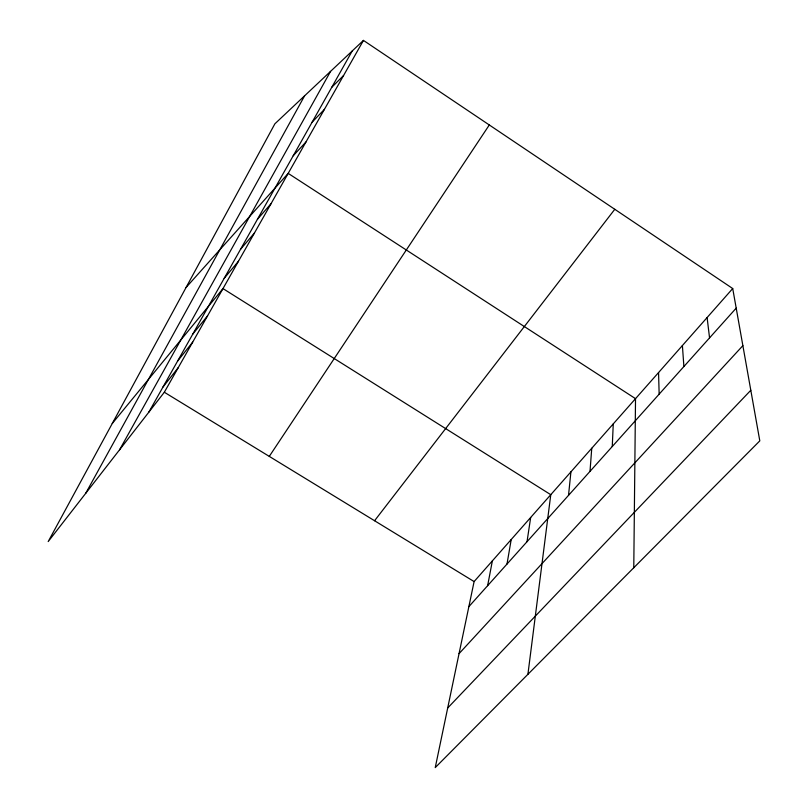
<?xml version="1.0" encoding="UTF-8"?>
<svg xmlns="http://www.w3.org/2000/svg" width="808" height="808" viewBox="0 0 808 808"><rect width="100%" height="100%" fill="white"/><g stroke="black" fill="none" stroke-linecap="round" stroke-linejoin="round"><path stroke-width="1.21" d="M633.775 567.741L635.522 398.667L288.193 173.377L186.072 287.486M612.262 446.521L613.262 423.887M590.012 471.357L591.749 448.268M568.519 495.354L570.923 471.862M527.917 674.296L550.773 494.698L222.988 288.597L112.251 423.513M527.028 541.683L530.674 517.474M507 564.045L511.212 539.522M487.628 585.679L492.365 560.873M732.715 288.537L474.104 581.568L435.239 767.6L759.803 440.865L732.715 288.537L363.449 40.4L274.882 123.806L48.197 541.572L164.327 392.244L363.449 40.4M85.658 493.405L304.596 95.829M119.604 449.753L330.563 71.377M148.813 412.191L352.207 50.995M269.286 456.389L489.305 124.967M374.569 520.736L614.787 209.292M162.953 387.072L178.275 367.6M177.588 361.095L192.688 342.137M192.728 334.209L207.575 315.817M224.169 278.366L238.461 261.257M240.501 249.369L254.469 232.977M257.419 219.322L271.034 203.697M468.872 606.626L736.199 308.131M459.055 653.632L742.875 345.642M293.183 155.813L305.979 141.956M447.703 707.98L750.804 390.274M312.1 122.22L324.422 109.353M331.755 87.304L343.572 75.528M164.327 392.244L474.104 581.568M707.101 317.554L709.555 337.875M682.396 345.551L683.891 366.539M658.55 372.569L659.156 394.163"/></g></svg>
